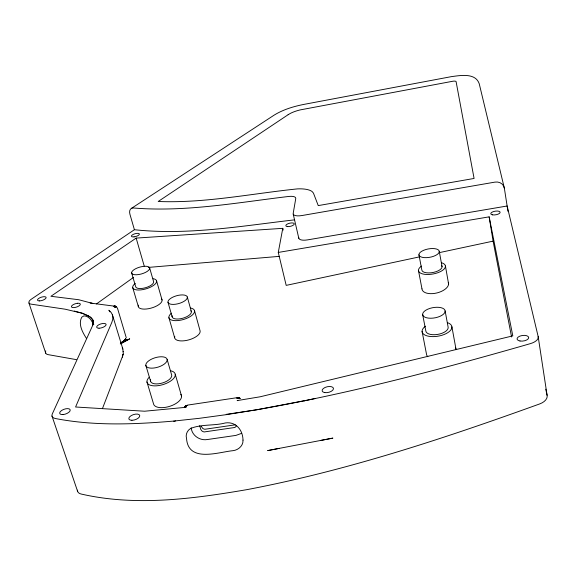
<?xml version="1.0" encoding="UTF-8"?>
<svg xmlns="http://www.w3.org/2000/svg" width="576" height="576" viewBox="0 0 576 576"><rect width="100%" height="100%" fill="white"/><g stroke="black" fill="none" stroke-linecap="round" stroke-linejoin="round"><path stroke-width="0.86" d="M114.926 306.137L113.954 306.317L115.711 306.367L113.515 306.497L116.014 306.871L113.515 306.497L114.926 306.137L115.51 306.295L90.144 303.034M121.018 342.871C126.907 338.429 123.329 341.964 125.849 339.127L123.221 341.618M109.908 311.818L108.886 310.234L111.11 312.437L112.334 314.597L122.854 349.042L123.329 354.24L102.557 408.305M237.211 397.742C237.542 398.318 241.272 396.583 237.031 398.225L239.688 398.016L237.031 398.225L238.147 397.598L239.99 398.369L237.326 397.649L187.466 405.122L184.788 406.85L187.013 405.461M238.018 397.807C238.464 397.296 237.01 397.872 238.889 398.326M122.501 357.192L122.666 355.45M419.45 256.882L286.186 285.379L278.28 252.432L282.78 228.334L136.152 238.097L50.911 296.287L78.703 299.722L92.779 303.473L91.354 303.199M298.771 237.65A9.425 3.622 -12.9 0 0 307.426 239.904L507.132 205.999L538.171 336.593A12.398 5.94 -7.5 0 1 530.366 343.634L521.467 346.198C434.333 371.059 346.514 394.114 257.184 409.68L226.714 414.598L199.418 418.306L173.858 421.063C134.532 424.433 94.486 426.082 55.519 418.543A11.743 5.292 -19.5 0 1 52.279 413.986L92.65 325.505L93.391 321.732L92.916 320.054L90.31 317.052L82.303 313.25L65.189 309.204L30.355 304.034L28.944 303.019L29.074 301.428A9.281 3.427 -18 0 1 31.435 299.11L134.41 229.716C187.898 235.469 241.2 226.037 294.199 219.895M185.969 406.044L186.574 405.727L185.04 406.678L186.754 405.576L184.687 407.088L186.775 405.374M92.65 325.505L93.398 322.812L93.06 320.4M114.386 306.655L114.408 306.209L113.854 306.288L115.87 306.461L114.019 306.396C116.05 305.669 115.027 307.181 115.668 307.375L113.897 306.576L115.97 306.576L114.019 306.425M236.484 425.419L236.29 425.938A4.054 3.427 11.5 0 1 234.684 427.5L204.25 431.942A4.039 3.398 13 0 1 201.946 430.956L200.822 429.545L199.685 425.729M124.207 340.776L127.987 339.358L124.128 340.596L125.417 339.941L125.539 338.76M124.006 340.855L125.784 339.458L124.178 340.654M124.128 340.596L125.842 339.286L124.358 340.402M124.582 340.488L125.114 340.308M120.29 343.987L129.665 338.832M114.458 306.576L115.949 307.03L113.983 306.504M124.582 339.962L125.014 339.624L124.322 340.344M125.309 339.214L125.798 338.983L124.243 340.301M124.51 340.589L125.302 339.991L124.87 340.308M114.689 306.943L115.02 306.324L114.214 306.158M120.701 343.469L122.71 341.878M120.974 342.785L122.306 341.77M121.37 343.008L122.609 342.079M237.326 397.649L238.104 397.627L237.65 398.174L239.443 397.886L237.031 398.225L237.571 397.721M96.444 303.948L133.517 277.394M125.114 339.696L124.74 340.042M131.407 208.382L274.226 115.078C283.262 109.534 293.58 106.445 303.912 104.393L451.44 76.63C460.325 75.485 475.402 72.569 479.225 83.722L504.353 188.179L507.96 211.313M186.084 405.835L185.472 406.325L186.574 405.727M122.753 354.578L123.329 354.24L122.782 354.478M123.415 351.418L123.062 351.727M241.236 433.483L235.937 435.398L207.295 439.546C199.843 440.834 191.916 435.6 191.189 427.824M120.917 343.512L129.622 338.89M257.184 409.68L304.776 400.644M186.3 405.626L185.782 405.871L186.437 405.533M237.456 397.944L238.745 397.678L237.643 398.074L239.35 398.009L240.048 398.578L238.277 398.11M175.478 420.905L174.017 421.488L173.858 421.063M235.224 424.829L204.89 429.264A4.025 3.391 13 0 1 202.601 428.278L201.276 426.334M124.236 340.589L124.726 340.373M185.573 407.477L186.12 407.29L144.626 411.221L75.578 407.002L111.823 322.38L112.716 319.55L112.874 316.958L112.334 314.597M439.618 252.569L493.099 241.135L489.146 216.85L278.28 252.432M304.409 400.817L315.086 398.534M279.108 448.402L267.646 450.598L332.892 438.106L320.551 440.467M114.516 306.302L115.272 306.245L114.408 306.209M256.946 409.752L226.202 414.36M148.277 267.415L279.396 256.356M239.99 398.369L237.65 398.174M237.78 400.63L237.146 400.601L260.064 396.806L512.806 335.873L489.146 216.85M238.255 398.023L239.443 398.167M76.349 359.633L48.283 354.665A9.468 4.37 -23.7 0 1 45.742 353.203L28.944 303.019M74.282 311.054L82.303 313.25L88.186 315.706M88.294 315.763L91.426 318.002L92.916 320.054M116.633 306.958L117.562 308.484L126.274 337.795M86.285 338.17C82.498 332.208 77.969 324.086 81.799 317.146L84.002 315.864C88.956 315.965 91.814 320.638 93.794 324.576M122.249 347.933L122.854 349.042M51.998 416.074L77.702 491.638M145.822 365.328L150.509 380.995M146.966 381.967L153.461 403.596A14.566 6.876 -17.2 0 0 170.266 406.152A14.566 6.876 -17.2 0 0 180.806 394.394M132.674 287.431L138.276 306.403M131.638 272.909L135.67 286.625A9.31 3.6 -16.2 0 0 145.195 287.82A9.31 3.6 -16.2 0 0 153.634 281.808L149.688 268.078A9.353 3.514 -16.1 0 0 135.655 268.718A9.353 3.514 -16.1 0 0 136.656 274.759A9.353 3.514 -16.1 0 0 149.688 268.078M134.41 229.716L129.91 214.2A7.222 4.716 55.8 0 1 133.33 207.979C185.465 212.263 237.197 202.565 288.77 196.452A9.194 3.262 -13.1 0 1 295.762 198.511L293.177 213.487A9.504 3.47 -12.9 0 0 301.86 215.554L494.986 182.11A8.294 7.546 -13.4 0 1 504.353 188.179M167.162 359.518A11.074 4.91 -16.9 0 1 151.884 368.158A11.074 4.91 -16.9 0 1 150.451 359.712A11.074 4.91 -16.9 0 1 167.162 359.518L171.713 375.206A11.009 5.018 -17 0 1 160.603 383.45A11.009 5.018 -17 0 1 150.653 379.714M136.152 238.097L144.216 266.026M175.248 374.242L181.505 395.906M168.912 317.65L174.65 337.766M156.622 281.002L162.058 299.995M167.983 302.234L172.116 316.786M194.544 310.723L200.088 330.862A13.183 5.688 -15.9 0 1 187.02 340.322A13.183 5.688 -15.9 0 1 174.766 336.326M187.315 297.022A10.015 4.054 -15.7 0 1 173.606 304.402A10.015 4.054 -15.7 0 1 172.051 297.547A10.015 4.054 -15.7 0 1 187.315 297.022L191.347 311.587M282.78 228.334L283.183 230.04M293.227 214.15L298.822 238.334M45.497 352.138L45.742 353.203M545.746 389.189L547.099 395.316A12.226 7.301 -10 0 1 539.726 403.913C444.154 438.401 347.263 470.592 247.262 489.578C192.665 498.924 135.835 506.585 81.101 494.014A11.426 6.336 -26.2 0 1 77.357 490.154M511.574 336.989L493.099 241.135M422.64 314.482L425.801 330.854A11.326 5.299 -10 0 0 437.422 334.462A11.326 5.299 -10 0 0 448.164 327.391L445.133 310.946A11.39 5.191 -10.1 0 0 427.831 309.175A11.39 5.191 -10.1 0 0 428.71 318.146A11.39 5.191 -10.1 0 0 445.133 310.946M422.086 331.43L426.47 354.024A14.976 7.258 -9.8 0 0 427.838 356.702M418.457 270.454L421.978 288.864M418.939 254.758L421.819 269.906A10.253 4.334 -10.3 0 0 433.512 272.39A10.253 4.334 -10.3 0 0 441.648 265.615M439.272 251.395A10.31 4.241 -10.4 0 1 424.39 257.63A10.31 4.241 -10.4 0 1 423.67 250.294A10.31 4.241 -10.4 0 1 439.272 251.395L442.051 266.602M451.908 326.808L456.062 349.524A14.976 7.258 -9.8 0 0 455.443 347.861M445.435 266.047L448.582 283.91M538.171 336.593L547.099 395.316M45.497 352.138A9.23 4.262 -23.7 0 1 45.785 350.914M447.674 322.754A15.098 7.063 -10 0 1 447.797 332.662A15.098 7.063 -10 0 1 427.075 335.887A15.098 7.063 -10 0 1 425.52 326.203M153.086 278.676A12.413 4.795 -16.2 0 1 153.482 285.466A12.413 4.795 -16.2 0 1 136.85 289.93A12.413 4.795 -16.2 0 1 135.266 283.457M161.503 298.922A12.326 4.939 -16.3 0 1 150.934 308.16A12.326 4.939 -16.3 0 1 138.463 305.129M441.648 262.8A13.673 5.782 -10.3 0 1 441.67 270.936A13.673 5.782 -10.3 0 1 422.942 274.003A13.673 5.782 -10.3 0 1 421.589 266.083M448.308 282.319A13.622 6.977 -13.8 0 1 437.026 292.918A13.622 6.977 -13.8 0 1 421.963 288.871M93.326 324.605A15.991 9.619 53.1 0 1 92.174 321.682M170.942 370.85A14.681 6.689 -17 0 1 171.922 380.095A14.681 6.689 -17 0 1 152.626 385.74A14.681 6.689 -17 0 1 149.27 377.186M190.843 310.702A9.965 4.147 -15.8 0 1 182.592 318.283A9.965 4.147 -15.8 0 1 172.21 315.734M190.512 308.045A13.284 5.522 -15.8 0 1 191.455 315.734A13.284 5.522 -15.8 0 1 173.65 320.544A13.284 5.522 -15.8 0 1 171.446 313.193M243.007 440.107C243.41 445.73 238.198 450.166 232.92 450.684C218.606 452.038 188.294 463.075 186.53 438.444C185.35 434.657 187.229 430.43 190.613 428.479C201.434 423.979 214.034 425.974 225.288 422.957C235.814 421.366 242.856 429.955 243.007 440.107M288.151 114.696L158.191 201.485C204.998 203.342 251.136 193.658 297.482 188.885A27.605 9.785 -13.1 0 1 312.149 191.585L313.445 193.111L318.247 205.596L474.084 178.459L456.07 81.49A3.823 1.109 -10.7 0 0 453.096 81.194L300.118 109.922A16.553 4.874 -12.8 0 0 290.297 113.436L288.151 114.696M77.53 303.271L76.406 303.451A4.637 1.778 -17.5 0 0 71.647 307.13A4.637 1.778 -17.5 0 0 78.926 305.971A4.637 1.778 -17.5 0 0 77.53 303.271M134.05 236.858L133.121 236.909A4.126 1.44 -15.8 0 1 133.409 234.324A4.126 1.44 -15.8 0 1 139.378 234.014A4.126 1.44 -15.8 0 1 134.05 236.858M131.933 420.293A5.695 2.7 -18.1 0 0 139.759 415.598A5.695 2.7 -18.1 0 0 131.213 415.613A5.695 2.7 -18.1 0 0 131.933 420.293M62.935 414.583A5.551 2.506 -19.4 0 0 70.186 409.81A5.551 2.506 -19.4 0 0 61.682 410.429A5.551 2.506 -19.4 0 0 62.935 414.583M99.029 328.219A4.918 1.987 -17.4 0 0 106.128 324.598A4.918 1.987 -17.4 0 0 99.036 324.634A4.918 1.987 -17.4 0 0 99.029 328.219M492.559 214.848A4.73 1.829 -9.2 0 0 500.083 212.63A4.73 1.829 -9.2 0 0 493.718 211.514A4.73 1.829 -9.2 0 0 492.559 214.848M519.998 340.999A5.861 2.808 -7.6 0 0 528.696 337.63A5.861 2.808 -7.6 0 0 519.926 336.11A5.861 2.808 -7.6 0 0 519.998 340.999M324.77 392.602A5.796 2.894 -13 0 0 333.475 388.728A5.796 2.894 -13 0 0 325.138 387.432A5.796 2.894 -13 0 0 324.77 392.602M39.514 300.902A4.529 1.678 -17.9 0 0 46.145 297.655A4.529 1.678 -17.9 0 0 39.78 297.806A4.529 1.678 -17.9 0 0 39.514 300.902M287.705 226.613A4.334 1.613 -13.2 0 0 294.286 224.035A4.334 1.613 -13.2 0 0 288.194 223.661A4.334 1.613 -13.2 0 0 287.705 226.613"/></g></svg>
